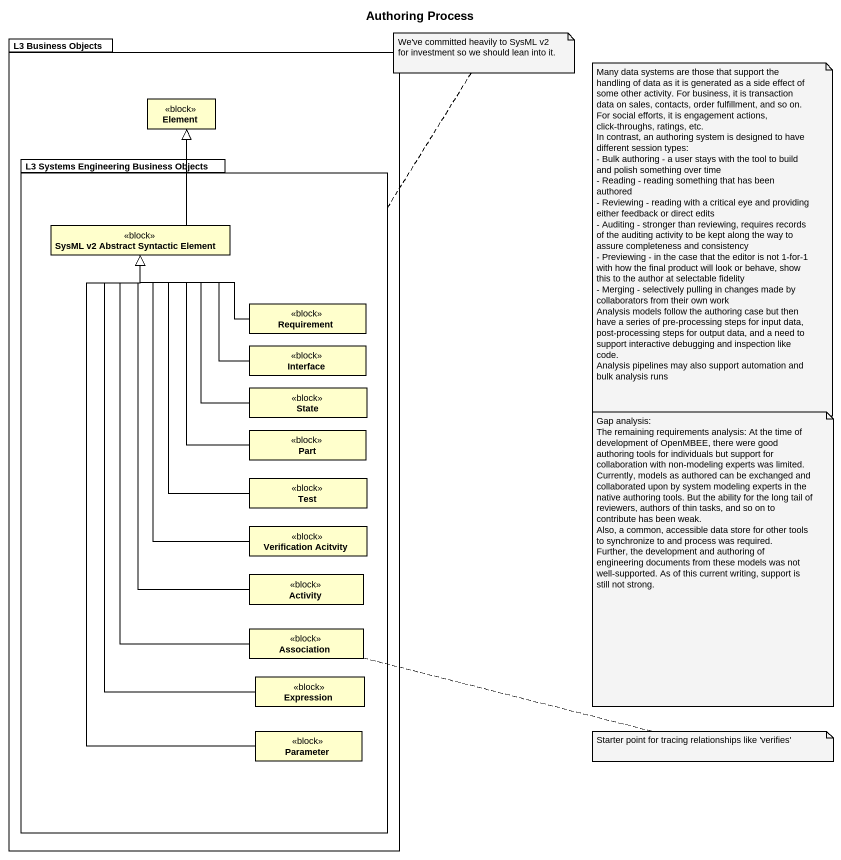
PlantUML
@startuml
title Authoring Process
hide circle
hide empty members
package "L3 Business Objects" as L3_Business_Objects {
  class Element <<block>>
  package "L3 Systems Engineering Business Objects" as L3_Systems_Engineering {
    class "SysML v2 Abstract Syntactic Element" as SysML_v2_Abstract_Syntactic <<block>>
    class Requirement <<block>>
    class "Interface" as Interface_ <<block>>
    class "State" as State_ <<block>>
    class Part <<block>>
    class Test <<block>>
    class "Verification Acitvity" as Verification_Acitvity <<block>>
    class Activity <<block>>
    class Association <<block>>
    class Expression <<block>>
    class Parameter <<block>>
  }
}
SysML_v2_Abstract_Syntactic -up-|> Element
Requirement -left-|> SysML_v2_Abstract_Syntactic
Interface_ -up-|> SysML_v2_Abstract_Syntactic
State_ -up-|> SysML_v2_Abstract_Syntactic
Part -up-|> SysML_v2_Abstract_Syntactic
Test -up-|> SysML_v2_Abstract_Syntactic
Verification_Acitvity -up-|> SysML_v2_Abstract_Syntactic
Activity -up-|> SysML_v2_Abstract_Syntactic
Association -up-|> SysML_v2_Abstract_Syntactic
Expression -up-|> SysML_v2_Abstract_Syntactic
Parameter -up-|> SysML_v2_Abstract_Syntactic
note top of L3_Systems_Engineering : We've committed heavily to SysML v2 for investment so we should lean into it.
note as N2
  Many data systems are those that support the handling of data as it is generated as a side effect of some other activity. For business, it is transaction data on sales, contacts, order fulfillment, and so on. For social efforts, it is engagement actions, click-throughs, ratings, etc.
  In contrast, an authoring system is designed to have different session types:
  - Bulk authoring - a user stays with the tool to build and polish something over time
  - Reading - reading something that has been authored
  - Reviewing - reading with a critical eye and providing either feedback or direct edits
  - Auditing - stronger than reviewing, requires records of the auditing activity to be kept along the way to assure completeness and consistency
  - Previewing - in the case that the editor is not 1-for-1 with how the final product will look or behave, show this to the author at selectable fidelity
  - Merging - selectively pulling in changes made by collaborators from their own work
  Analysis models follow the authoring case but then have a series of pre-processing steps for input data, post-processing steps for output data, and a need to support interactive debugging and inspection like code.
  Analysis pipelines may also support automation and bulk analysis runs
end note
note as N3
  Gap analysis:
  The remaining requirements analysis: At the time of development of OpenMBEE, there were good authoring tools for individuals but support for collaboration with non-modeling experts was limited.
  Currently, models as authored can be exchanged and collaborated upon by system modeling experts in the native authoring tools. But the ability for the long tail of reviewers, authors of thin tasks, and so on to contribute has been weak.
  Also, a common, accessible data store for other tools to synchronize to and process was required.
  Further, the development and authoring of engineering documents from these models was not well-supported. As of this current writing, support is still not strong.
end note
note right of Association : Starter point for tracing relationships like 'verifies'
@enduml
